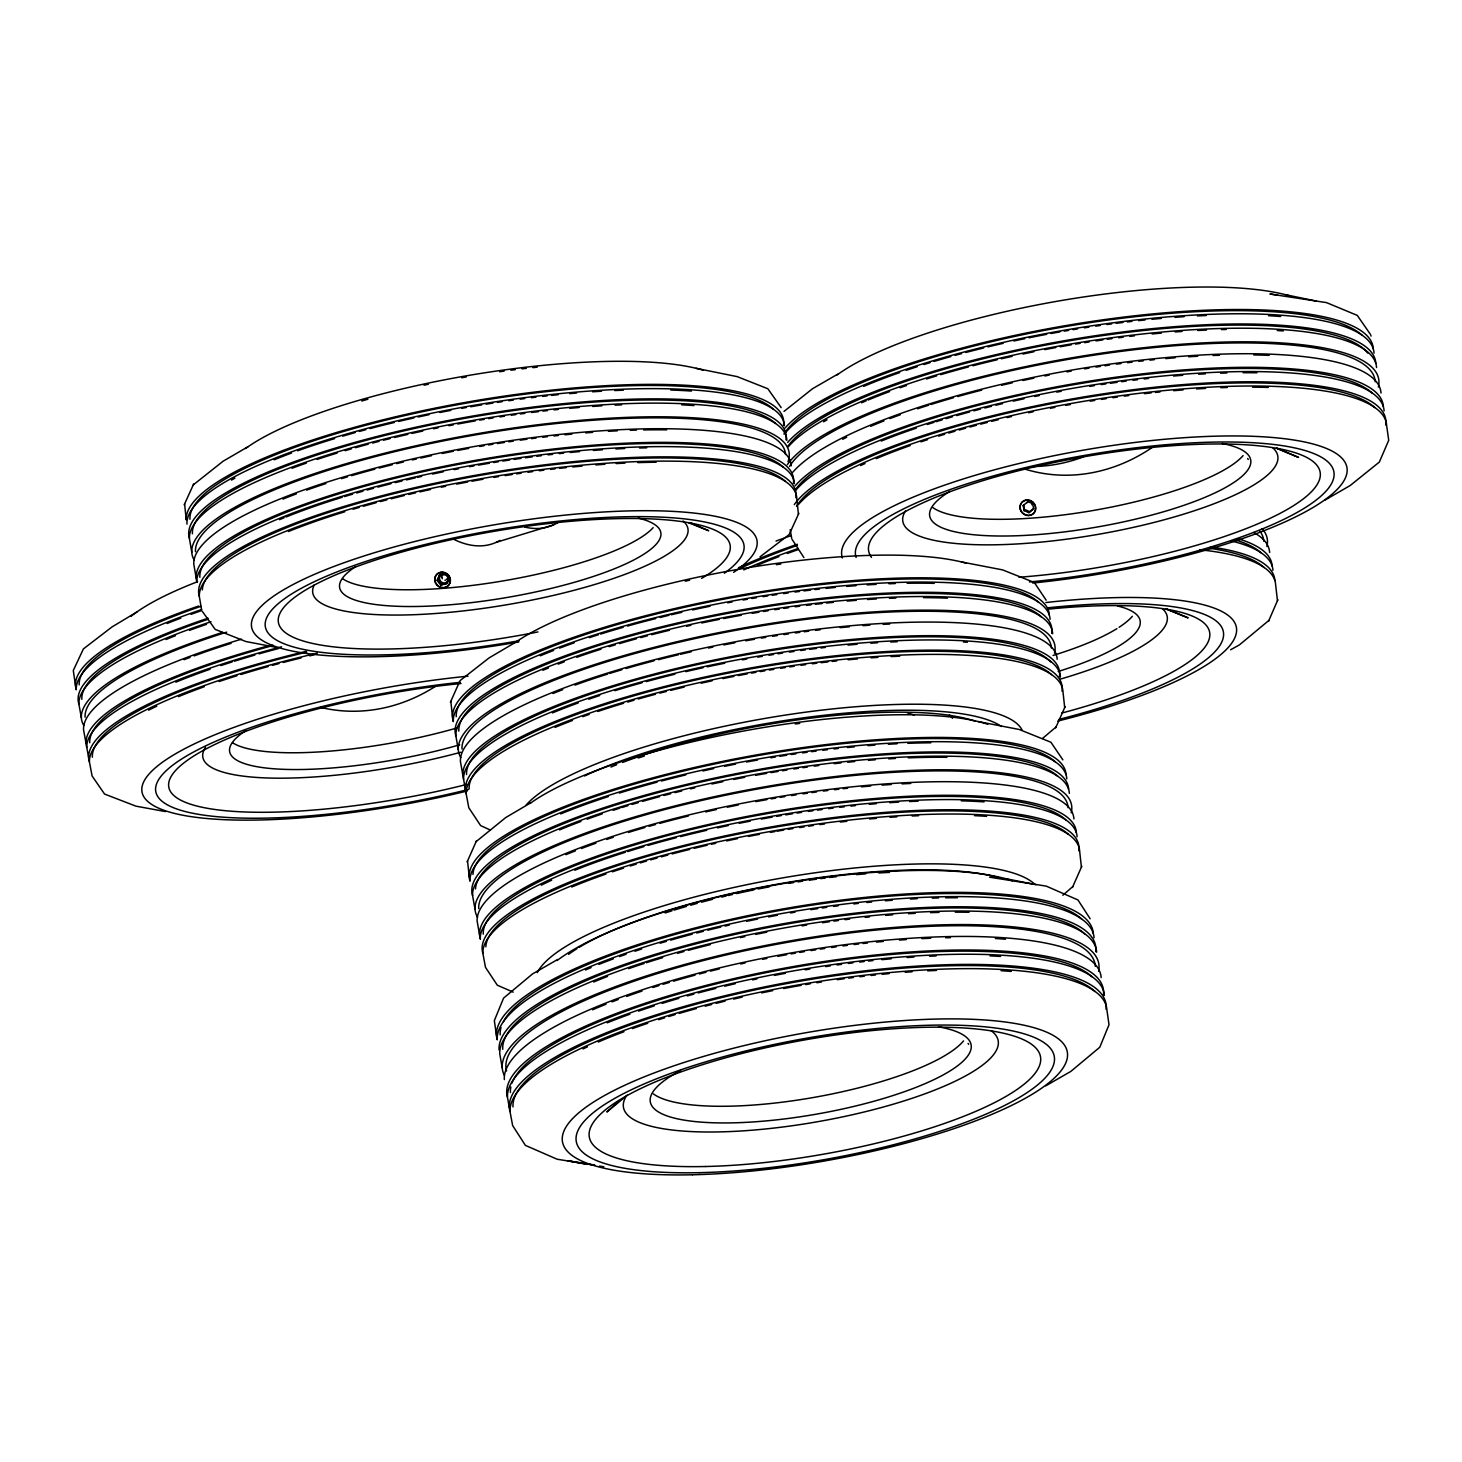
<?xml version="1.0" encoding="UTF-8"?>
<svg xmlns="http://www.w3.org/2000/svg" width="1462" height="1462" viewBox="0 0 1462 1462"><rect width="100%" height="100%" fill="white"/><g stroke="black" fill="none" stroke-linecap="round" stroke-linejoin="round"><path stroke-width="1.5" d="M1277.459 600.663L1275.632 584.727A302.835 72.808 -10.5 0 0 1199.809 549.767M450.826 701.358L452.544 717.312M467.529 860.972L469.265 876.944M1064.683 707.571L1062.965 691.617A302.835 71.729 -10.1 0 0 760.222 670.692A302.835 71.729 -10.1 0 0 466.195 793.884L468.79 807.737L480.614 825.573L490.373 830.069M1081.405 867.185L1079.669 851.231A302.835 71.729 -10.1 0 0 776.943 830.325A302.835 71.729 -10.1 0 0 482.899 953.516L485.494 967.369L497.318 985.205L513.217 992.131M184.614 503.915L186.241 519.887A302.835 70.633 -9.7 0 1 488.619 398.505A302.835 70.633 -9.7 0 1 783.486 425.259M798.416 514.24L796.79 498.25A302.835 70.633 -9.7 0 0 493.955 476.502A302.835 70.633 -9.7 0 0 199.344 596.642L201.537 609.435M437.175 580.396L440.062 574.2L445.672 573.652L449.309 578.221L447.335 583.375L440.793 584.964L438.874 582.808L437.175 580.396L440.062 574.2M446.842 583.119L447.756 580.725M1230.602 649.768L1239.392 644.906L1268.906 620.4M1268.504 621.332L1277.879 599.676M476.137 841.6L505.742 817.55L530.743 802.821M1042.552 738.42L1056.094 726.943M1062.837 895.256L1072.797 886.575M450.387 702.327L459.836 681.036M467.109 861.959L476.539 840.668M1055.674 727.875L1065.122 706.585M1072.395 887.507L1081.825 866.217M193.276 484.891L222.992 461.298L248.101 446.659M184.175 504.883L193.697 483.94M789.334 534.197L798.855 513.253M1023.162 505.651L1024.021 504.646L1024.094 510.64L1028.864 512.65L1033.597 508.666L1032.665 503.677L1027.877 501.667L1023.162 505.651L1024.094 510.64M1027.018 502.672L1027.877 501.667M1031.806 504.682L1032.665 503.677M1028.864 512.65L1033.597 508.666M444.74 574.676L445.672 573.652M440.793 584.964L447.335 583.375M448.359 579.263L449.309 578.221M617.859 1101.855L606.858 1111.997L627.289 1095.129M784.016 411.407L812.543 388.709L837.635 374.199M460.457 680.287L489.039 657.937L514.039 643.207M760.039 556.839L788.712 534.946M136.989 611.938L112.081 626.887L83.425 648.89L73.283 670.491L75.494 685.477M1325.102 500.041L1350.194 485.512L1379.342 462.065L1388.717 440.318L1386.616 425.351A302.835 73.721 -9.9 0 0 1122.377 395.471A302.835 73.721 -9.9 0 0 798.416 504.518M557.625 959.492L532.57 973.893L503.568 998.107L494.339 1020.622L496.477 1035.535M1045.732 1085.846L1070.787 1071.445L1099.789 1047.231L1109.018 1024.716L1106.88 1009.803A302.835 76.517 -10.1 0 0 803.296 984.036A302.835 76.517 -10.1 0 0 510.055 1111.796L512.65 1125.594L525.406 1145.386L557.132 1159.22L595.107 1165.36M496.367 542.274L553.495 524.895M443.15 574.932L439.13 575.242M1277.697 295.123L1269.911 293.99L1326.509 302.616L1357.266 315.39L1370.205 334.049M1018.521 729.337L978.096 721.552M989.555 877.2L1046.225 886.118L1077.951 899.952L1090.159 918.794M593.919 1164.94L567.402 1160.682L586.554 1164.319M599.475 1166.073L603.843 1166.767M1035.955 884.656L1005.034 878.552M1316.239 301.062L1285.317 294.648M165.517 811.574L135.966 806.165L104.551 794.049L92.106 775.993L89.456 762.141A302.835 69.719 -10.3 0 1 317.345 653.167M275.276 647.173L245.835 641.507L215.188 629.391L202.396 611.481M961.375 561.92L1002.64 569.906L1033.305 582.095M696.003 368.278L737.195 376.629L767.842 388.746L781.183 407.642M688.712 522.811L708.741 530.743L690.74 522.939M1019.361 729.538L1050.886 742.221L1062.874 759.856M1166.073 609.051L1188.131 617.878L1165.982 608.685M1276.472 448.249L1298.585 457.423L1276.564 448.048M1024.953 509.635L1029.741 511.645M438.107 579.354L441.725 583.923M1034.895 583.338L1046.171 600.224M803.899 557.589L791.984 539.204M968.082 1043.393L968.648 1044.343M1247.707 458.501L1248.256 459.47M1370.753 335.017L1371.064 336.096M81.397 717.842L78.911 704.209A302.835 69.719 -10.3 0 1 210.985 621.752M86.039 743.39L83.553 729.776A302.835 69.719 -10.3 0 1 241.504 639.168M88.67 757.883L86.825 747.649A302.835 69.719 -10.3 0 1 281.563 646.789M458.3 749.64L455.888 736.026A302.835 71.729 -10.1 0 1 749.915 612.834A302.835 71.729 -10.1 0 1 1052.658 633.74M462.851 775.171L460.439 761.556A302.835 71.729 -10.1 0 1 754.465 638.364A302.835 71.729 -10.1 0 1 1057.19 659.271M465.428 789.644L463.618 779.429A302.835 71.729 -10.1 0 1 757.645 656.237A302.835 71.729 -10.1 0 1 1060.389 677.144M475.022 909.273L472.591 895.658A302.835 71.729 -10.1 0 1 766.636 772.466A302.835 71.729 -10.1 0 1 1069.362 793.373M479.573 934.803L477.142 921.188A302.835 71.729 -10.1 0 1 771.168 797.996A302.835 71.729 -10.1 0 1 1073.912 818.903M502.215 1067.735L499.803 1054.175A302.835 76.517 -10.1 0 1 793.044 926.415A302.835 76.517 -10.1 0 1 1096.628 952.182M509.306 1107.556L507.497 1097.395A302.835 76.517 -10.1 0 1 800.737 969.635A302.835 76.517 -10.1 0 1 1104.322 995.403M790.193 529.628L791.673 538.126M191.778 552.289L189.439 538.656A302.835 70.633 -9.7 0 1 484.05 418.516A302.835 70.633 -9.7 0 1 786.885 440.263M196.146 577.874L193.806 564.241A302.835 70.633 -9.7 0 1 488.418 444.101A302.835 70.633 -9.7 0 1 791.253 465.848M460.822 752.254A190.316 43.805 -10.3 0 1 272.407 778.113A190.316 43.805 -10.3 0 1 205.502 747.301M466.762 784.436A229.15 52.76 -10.3 0 1 168.623 785.715A229.15 52.76 -10.3 0 1 461.042 683.503M468.352 789.498A242.747 55.885 -10.3 0 1 155.612 790.339A242.747 55.885 -10.3 0 1 460.311 682.334M130.867 616.434A256.362 59.028 -10.3 0 1 197.571 581.675M467.31 790.979A256.362 59.028 -10.3 0 1 141.796 789.517A256.362 59.028 -10.3 0 1 468.041 676.157M166.083 639.497A299.089 68.86 -10.3 0 1 175.513 635.678M189.512 630.341A299.089 68.86 -10.3 0 1 206.471 624.329M83.864 725.627A302.835 69.719 -10.3 0 1 222.48 632.443M85.088 717.202A299.089 68.86 -10.3 0 1 226.683 632.132M148.631 710.148A299.089 68.86 -10.3 0 1 156.763 706.201M178.474 696.643A299.089 68.86 -10.3 0 1 204.205 686.738M219.19 681.511A299.089 68.86 -10.3 0 1 236.99 675.718M240.992 674.475A299.089 68.86 -10.3 0 1 268.094 666.544M272.407 665.356A299.089 68.86 -10.3 0 1 278.913 663.602M283.299 662.45A299.089 68.86 -10.3 0 1 300.971 657.973M309.725 655.853A299.089 68.86 -10.3 0 1 313.964 654.848M86.77 747.374A302.835 69.719 -10.3 0 1 271.932 644.87M459.689 744.816A162.922 37.5 -10.3 0 1 276.355 768.957A162.922 37.5 -10.3 0 1 245.653 730.689M456.637 728.058A162.922 37.5 -10.3 0 1 232.495 742.678M175.842 682.169A299.089 68.86 -10.3 0 1 210.053 669.249M220.963 665.557A299.089 68.86 -10.3 0 1 232.111 661.939M234.359 661.244A299.089 68.86 -10.3 0 1 254.827 655.067M259.048 653.861A299.089 68.86 -10.3 0 1 278.474 648.543M89.401 761.848A302.835 69.719 -10.3 0 1 305.85 651.412M92.38 757.225A299.089 68.86 -10.3 0 1 306.856 652.089M76.225 689.443A302.835 69.719 -10.3 0 1 198.722 605.999M81.835 699.311A299.089 68.86 -10.3 0 1 207.878 619.321M184.084 659.691A299.089 68.86 -10.3 0 1 190.078 657.407M194.172 655.89A299.089 68.86 -10.3 0 1 231.106 643.353M76.28 689.735A302.835 69.719 -10.3 0 1 201.701 609.508M78.857 703.935A302.835 69.719 -10.3 0 1 207.988 618.225M79.204 684.837A299.089 68.86 -10.3 0 1 200.897 606.328M167.161 623.488A299.089 68.86 -10.3 0 1 180.776 618.134M191.029 614.332A299.089 68.86 -10.3 0 1 201.665 610.586M89.749 742.751A299.089 68.86 -10.3 0 1 273.321 645.455M435.237 686.5A187.739 160.765 -77.2 0 1 320.489 707.334M653.167 527.636A162.922 37.994 -9.7 0 1 499.584 581.492A162.922 37.994 -9.7 0 1 342.729 578.769M537.979 631.931A229.15 53.454 -9.7 0 1 278.785 616.361A229.15 53.454 -9.7 0 1 568.919 521.441A229.15 53.454 -9.7 0 1 701.596 578.385M519.065 640.776A242.747 56.616 -9.7 0 1 266.267 618.755A242.747 56.616 -9.7 0 1 564.515 520.582A242.747 56.616 -9.7 0 1 724.33 573.214M245.579 448.505A256.362 59.796 -9.7 0 1 468.681 375.423A256.362 59.796 -9.7 0 1 703.386 370.27M518.736 641.964A256.362 59.796 -9.7 0 1 252.835 617.878A256.362 59.796 -9.7 0 1 572.007 514.441A256.362 59.796 -9.7 0 1 733.595 572.336M199.362 596.386A302.835 70.633 -9.7 0 1 492.347 472.39A302.835 70.633 -9.7 0 1 795.876 497.756M638.291 518.096A162.922 37.994 -9.7 0 1 507.095 597.465A162.922 37.994 -9.7 0 1 355.65 566.598M194.263 560.184A302.835 70.633 -9.7 0 1 484.635 432.46A302.835 70.633 -9.7 0 1 788.018 461.59M195.469 551.686A299.089 69.756 -9.7 0 1 486.426 433.044A299.089 69.756 -9.7 0 1 785.514 454.518M361.79 401.008A242.747 56.616 -9.7 0 1 367.912 399.236M423.998 385.2A242.747 56.616 -9.7 0 1 428.384 384.268M461.736 377.763A242.747 56.616 -9.7 0 1 466.214 376.977M499.657 371.732A242.747 56.616 -9.7 0 1 504.134 371.11M510.841 370.215A242.747 56.616 -9.7 0 1 515.3 369.667M521.934 368.863A242.747 56.616 -9.7 0 1 526.338 368.351M532.862 367.638A242.747 56.616 -9.7 0 1 537.175 367.2M202.323 589.935A299.089 69.756 -9.7 0 1 467.072 477.727A299.089 69.756 -9.7 0 1 785.423 481.418M683.065 520.984A190.316 44.39 -9.7 0 1 509.397 604.299A190.316 44.39 -9.7 0 1 314.348 584.727M196.877 581.894A302.835 70.633 -9.7 0 1 489.88 457.898A302.835 70.633 -9.7 0 1 793.409 483.246M196.877 582.132A302.835 70.633 -9.7 0 1 491.47 462.01A302.835 70.633 -9.7 0 1 794.323 483.758M279.516 519.668A299.089 69.756 -9.7 0 1 284.103 517.767M285.949 517.018A299.089 69.756 -9.7 0 1 342.309 497.263M344.557 496.568A299.089 69.756 -9.7 0 1 352.616 494.156M356.728 492.968A299.089 69.756 -9.7 0 1 362.96 491.177M367.163 490.008A299.089 69.756 -9.7 0 1 373.559 488.253M377.854 487.102A299.089 69.756 -9.7 0 1 390.939 483.721M395.325 482.624A299.089 69.756 -9.7 0 1 401.977 480.998M406.399 479.92A299.089 69.756 -9.7 0 1 415.299 477.855M417.419 477.38A299.089 69.756 -9.7 0 1 421.641 476.411M432.35 474.072A299.089 69.756 -9.7 0 1 443.205 471.806M454.152 469.613A299.089 69.756 -9.7 0 1 458.556 468.772M469.576 466.707A299.089 69.756 -9.7 0 1 473.98 465.903M478.385 465.135A299.089 69.756 -9.7 0 1 489.35 463.253M493.772 462.522A299.089 69.756 -9.7 0 1 498.286 461.791M502.8 461.078A299.089 69.756 -9.7 0 1 509.617 460.055M514.149 459.379A299.089 69.756 -9.7 0 1 520.984 458.392M525.534 457.77A299.089 69.756 -9.7 0 1 532.332 456.857M536.865 456.272A299.089 69.756 -9.7 0 1 541.379 455.705M548.122 454.883A299.089 69.756 -9.7 0 1 552.581 454.371M559.252 453.622A299.089 69.756 -9.7 0 1 563.656 453.147M570.326 452.471A299.089 69.756 -9.7 0 1 579.573 451.594M593.371 450.442A299.089 69.756 -9.7 0 1 602.472 449.784M615.904 448.962A299.089 69.756 -9.7 0 1 624.676 448.523M639.588 447.993A299.089 69.756 -9.7 0 1 646.697 447.829M199.855 577.271A299.089 69.756 -9.7 0 1 460.786 463.929A299.089 69.756 -9.7 0 1 782.956 466.926M192.417 533.776A299.089 69.756 -9.7 0 1 453.366 420.453A299.089 69.756 -9.7 0 1 775.518 423.432M189.457 538.418A302.835 70.633 -9.7 0 1 482.442 414.404A302.835 70.633 -9.7 0 1 785.971 439.77M186.972 524.164A302.835 70.633 -9.7 0 1 481.565 404.024A302.835 70.633 -9.7 0 1 784.418 425.771M189.932 519.284A299.089 69.756 -9.7 0 1 450.881 405.961A299.089 69.756 -9.7 0 1 773.032 408.94M282.897 499.109A299.089 69.756 -9.7 0 1 296.384 493.864M306.581 490.154A299.089 69.756 -9.7 0 1 325.862 483.575M341.505 478.659A299.089 69.756 -9.7 0 1 347.517 476.85M351.593 475.662A299.089 69.756 -9.7 0 1 374.802 469.192M379.133 468.059A299.089 69.756 -9.7 0 1 392.273 464.715M396.695 463.618A299.089 69.756 -9.7 0 1 403.348 462.029M412.247 459.945A299.089 69.756 -9.7 0 1 416.469 458.995M420.709 458.045A299.089 69.756 -9.7 0 1 431.454 455.705M442.328 453.458A299.089 69.756 -9.7 0 1 453.293 451.283M457.697 450.442A299.089 69.756 -9.7 0 1 468.717 448.395M479.719 446.458A299.089 69.756 -9.7 0 1 484.086 445.709M488.472 444.978A299.089 69.756 -9.7 0 1 492.968 444.247M497.482 443.534A299.089 69.756 -9.7 0 1 504.28 442.474M508.831 441.798A299.089 69.756 -9.7 0 1 513.363 441.14M520.198 440.172A299.089 69.756 -9.7 0 1 527.014 439.24M531.547 438.655A299.089 69.756 -9.7 0 1 536.061 438.07M542.822 437.248A299.089 69.756 -9.7 0 1 547.3 436.718M553.97 435.95A299.089 69.756 -9.7 0 1 558.393 435.475M564.953 434.799A299.089 69.756 -9.7 0 1 571.898 434.123M585.732 432.898A299.089 69.756 -9.7 0 1 592.603 432.368M608.411 431.308A299.089 69.756 -9.7 0 1 617.256 430.833M630.213 430.285A299.089 69.756 -9.7 0 1 636.518 430.084M643.627 429.919A299.089 69.756 -9.7 0 1 666.672 429.846M288.434 531.51A299.089 69.756 -9.7 0 1 344.776 511.755M353.055 509.251A299.089 69.756 -9.7 0 1 359.195 507.46M363.344 506.272A299.089 69.756 -9.7 0 1 376.026 502.745M380.339 501.594A299.089 69.756 -9.7 0 1 386.845 499.894M391.213 498.761A299.089 69.756 -9.7 0 1 404.444 495.49M408.885 494.43A299.089 69.756 -9.7 0 1 415.555 492.858M419.886 491.872A299.089 69.756 -9.7 0 1 430.522 489.496M441.323 487.212A299.089 69.756 -9.7 0 1 445.672 486.298M456.637 484.105A299.089 69.756 -9.7 0 1 467.639 482.021M472.043 481.199A299.089 69.756 -9.7 0 1 483.045 479.244M494.01 477.38A299.089 69.756 -9.7 0 1 498.505 476.649M505.285 475.589A299.089 69.756 -9.7 0 1 512.084 474.547M516.634 473.871A299.089 69.756 -9.7 0 1 521.185 473.213M528.001 472.263A299.089 69.756 -9.7 0 1 532.552 471.641M539.35 470.764A299.089 69.756 -9.7 0 1 543.864 470.197M550.607 469.375A299.089 69.756 -9.7 0 1 555.067 468.863M559.507 468.352A299.089 69.756 -9.7 0 1 566.123 467.657M572.812 466.963A299.089 69.756 -9.7 0 1 582.059 466.104M595.856 464.934A299.089 69.756 -9.7 0 1 604.957 464.276M616.178 463.582A299.089 69.756 -9.7 0 1 624.987 463.125M637.871 462.613A299.089 69.756 -9.7 0 1 656.2 462.23M292.016 468.279A299.089 69.756 -9.7 0 1 306.399 463.089M317.108 459.433A299.089 69.756 -9.7 0 1 337.137 453.074M345.178 450.68A299.089 69.756 -9.7 0 1 351.355 448.871M355.522 447.701A299.089 69.756 -9.7 0 1 368.278 444.192M372.591 443.041A299.089 69.756 -9.7 0 1 379.115 441.341M383.501 440.226A299.089 69.756 -9.7 0 1 390.116 438.582M394.539 437.503A299.089 69.756 -9.7 0 1 407.88 434.36M412.083 433.41A299.089 69.756 -9.7 0 1 422.756 431.052M433.593 428.768A299.089 69.756 -9.7 0 1 437.942 427.873M448.925 425.698A299.089 69.756 -9.7 0 1 453.311 424.857M457.734 424.035A299.089 69.756 -9.7 0 1 475.333 420.873M479.719 420.124A299.089 69.756 -9.7 0 1 484.086 419.411M488.6 418.662A299.089 69.756 -9.7 0 1 493.114 417.949M499.913 416.908A299.089 69.756 -9.7 0 1 504.445 416.213M511.28 415.226A299.089 69.756 -9.7 0 1 515.812 414.587M520.362 413.965A299.089 69.756 -9.7 0 1 524.895 413.362M531.693 412.485A299.089 69.756 -9.7 0 1 538.455 411.663M542.932 411.133A299.089 69.756 -9.7 0 1 547.391 410.621M554.025 409.89A299.089 69.756 -9.7 0 1 558.411 409.433M569.833 408.318A299.089 69.756 -9.7 0 1 579.062 407.514M592.768 406.454A299.089 69.756 -9.7 0 1 601.796 405.851M615.063 405.138A299.089 69.756 -9.7 0 1 621.569 404.864M681.785 404.846A299.089 69.756 -9.7 0 1 693.902 405.577M231.471 480.084A299.089 69.756 -9.7 0 1 234.925 478.165M274.198 459.781A299.089 69.756 -9.7 0 1 291.541 453.037M297.645 450.808A299.089 69.756 -9.7 0 1 334.652 438.582M342.711 436.169A299.089 69.756 -9.7 0 1 355.138 432.606M359.378 431.436A299.089 69.756 -9.7 0 1 365.792 429.7M370.105 428.549A299.089 69.756 -9.7 0 1 394.283 422.481M398.724 421.421A299.089 69.756 -9.7 0 1 413.856 417.968M418.132 417.017A299.089 69.756 -9.7 0 1 428.933 414.715M439.843 412.503A299.089 69.756 -9.7 0 1 450.844 410.365M461.864 408.318A299.089 69.756 -9.7 0 1 466.268 407.532M470.673 406.765A299.089 69.756 -9.7 0 1 481.619 404.901M486.115 404.17A299.089 69.756 -9.7 0 1 492.895 403.11M497.427 402.397A299.089 69.756 -9.7 0 1 501.978 401.721M508.794 400.734A299.089 69.756 -9.7 0 1 513.345 400.095M520.161 399.163A299.089 69.756 -9.7 0 1 524.694 398.578M531.474 397.719A299.089 69.756 -9.7 0 1 535.969 397.171M542.676 396.385A299.089 69.756 -9.7 0 1 547.117 395.873M551.539 395.398A299.089 69.756 -9.7 0 1 558.118 394.722M569.668 393.625A299.089 69.756 -9.7 0 1 576.576 393.022M592.567 391.798A299.089 69.756 -9.7 0 1 601.558 391.231M614.771 390.537A299.089 69.756 -9.7 0 1 623.36 390.208M670.82 390.025A299.089 69.756 -9.7 0 1 691.416 391.067M448.085 578.239A4.477 4.167 42.1 0 1 442.675 582.735A4.477 4.167 42.1 0 1 440.501 575.663A4.477 4.167 42.1 0 1 447.756 577.143M445.544 580.122A2.504 2.321 42.1 0 1 444.941 580.268M442.328 578.714A2.504 2.321 42.1 0 1 442.127 577.472M446.805 578.861A2.504 2.321 42.1 0 1 446.513 579.391M441.579 576.942A2.814 2.613 42.1 0 1 441.999 576.412M500.022 540.41A187.739 87.135 73.1 0 1 453.823 539.35M558.923 521.952A187.739 87.135 73.1 0 1 524.748 527.051M1272.89 447.939A190.316 46.327 -9.9 0 1 1096.208 534.69A190.316 46.327 -9.9 0 1 905.453 510.914M1243.12 455.577A162.922 39.657 -9.9 0 1 1089.83 511.06A162.922 39.657 -9.9 0 1 932.811 507.552M871.48 557.369A229.15 55.775 -9.9 0 1 1095.075 454.901A229.15 55.775 -9.9 0 1 1316.97 484.836A229.15 55.775 -9.9 0 1 1018.941 577.252M856.111 557.479A242.747 59.101 -9.9 0 1 1103.847 452.233A242.747 59.101 -9.9 0 1 1331.114 484.324A242.747 59.101 -9.9 0 1 1029.431 581.949M842.386 557.917A256.362 62.409 -9.9 0 1 1101.471 447.153A256.362 62.409 -9.9 0 1 1344.748 479.28A256.362 62.409 -9.9 0 1 1032.739 583.046M1222.415 443.498A162.922 39.657 -9.9 0 1 1200.576 499.145A162.922 39.657 -9.9 0 1 991.638 535.86A162.922 39.657 -9.9 0 1 949.88 491.36M787.324 464.678A302.835 73.721 -9.9 0 1 1118.576 350.752A302.835 73.721 -9.9 0 1 1378.355 387.083M789.571 466.396A299.089 72.808 -9.9 0 1 1102.768 353.859A299.089 72.808 -9.9 0 1 1375.212 381.765M837.032 374.985A256.362 62.409 -9.9 0 1 1057.72 301.154A256.362 62.409 -9.9 0 1 1290.325 296.037M787.616 442.474A302.835 73.721 -9.9 0 1 1111.577 333.427A302.835 73.721 -9.9 0 1 1375.797 363.307M785.825 432.277A302.835 73.721 -9.9 0 1 1109.804 323.23A302.835 73.721 -9.9 0 1 1374.024 353.091M881.239 441.067A299.089 72.808 -9.9 0 1 916.29 428.128M927.347 424.473A299.089 72.808 -9.9 0 1 934.09 422.317M936.082 421.696A299.089 72.808 -9.9 0 1 942.131 419.85M946.225 418.625A299.089 72.808 -9.9 0 1 952.456 416.78M956.66 415.573A299.089 72.808 -9.9 0 1 969.507 412.01M973.838 410.84A299.089 72.808 -9.9 0 1 980.399 409.122M984.803 407.989A299.089 72.808 -9.9 0 1 991.419 406.326M995.86 405.23A299.089 72.808 -9.9 0 1 1002.53 403.64M1013.203 401.155A299.089 72.808 -9.9 0 1 1023.93 398.779M1034.804 396.476A299.089 72.808 -9.9 0 1 1039.171 395.581M1056.77 392.127A299.089 72.808 -9.9 0 1 1061.174 391.304M1089.921 386.37A299.089 72.808 -9.9 0 1 1094.453 385.639M1101.27 384.597A299.089 72.808 -9.9 0 1 1105.802 383.939M1110.352 383.282A299.089 72.808 -9.9 0 1 1117.169 382.331M1121.701 381.71A299.089 72.808 -9.9 0 1 1126.233 381.125M1132.995 380.266A299.089 72.808 -9.9 0 1 1137.491 379.736M1144.179 378.95A299.089 72.808 -9.9 0 1 1148.62 378.457M1173.566 376.045A299.089 72.808 -9.9 0 1 1182.74 375.295M1198.602 374.217A299.089 72.808 -9.9 0 1 1205.291 373.852M1220.532 373.175A299.089 72.808 -9.9 0 1 1226.874 372.993M1243.12 372.719A299.089 72.808 -9.9 0 1 1256.9 372.792M795.401 489.77A299.089 72.808 -9.9 0 1 1080.18 383.592A299.089 72.808 -9.9 0 1 1372.233 393.132M795.164 485.823A302.835 73.721 -9.9 0 1 1119.124 376.776A302.835 73.721 -9.9 0 1 1383.363 406.655M792.788 472.226A302.835 73.721 -9.9 0 1 1116.749 363.179A302.835 73.721 -9.9 0 1 1380.987 393.059M842.679 439.276A299.089 72.808 -9.9 0 1 846.662 437.266M870.639 426.319A299.089 72.808 -9.9 0 1 883.962 420.91M889.956 418.589A299.089 72.808 -9.9 0 1 900.3 414.769M917.569 408.793A299.089 72.808 -9.9 0 1 928.717 405.175M930.983 404.481A299.089 72.808 -9.9 0 1 953.553 397.719M957.793 396.531A299.089 72.808 -9.9 0 1 981.678 390.135M1001.634 385.255A299.089 72.808 -9.9 0 1 1012.234 382.825M1022.98 380.467A299.089 72.808 -9.9 0 1 1033.872 378.165M1044.855 375.972A299.089 72.808 -9.9 0 1 1049.241 375.113M1066.858 371.878A299.089 72.808 -9.9 0 1 1071.244 371.11M1084.548 368.881A299.089 72.808 -9.9 0 1 1089.08 368.15M1095.879 367.09A299.089 72.808 -9.9 0 1 1100.429 366.414M1104.98 365.756A299.089 72.808 -9.9 0 1 1109.512 365.098M1116.328 364.166A299.089 72.808 -9.9 0 1 1120.861 363.563M1127.641 362.704A299.089 72.808 -9.9 0 1 1132.136 362.137M1138.843 361.352A299.089 72.808 -9.9 0 1 1143.302 360.858M1149.9 360.145A299.089 72.808 -9.9 0 1 1154.286 359.689M1165.835 358.592A299.089 72.808 -9.9 0 1 1175.046 357.806M1188.734 356.801A299.089 72.808 -9.9 0 1 1197.725 356.235M1213.113 355.485A299.089 72.808 -9.9 0 1 1219.546 355.266M1253.775 354.937A299.089 72.808 -9.9 0 1 1269.18 355.357M796.516 506.345A299.089 72.808 -9.9 0 1 1078.828 398.687A299.089 72.808 -9.9 0 1 1374.755 407.587M860.643 465.537A299.089 72.808 -9.9 0 1 864.992 463.545M876.268 458.611A299.089 72.808 -9.9 0 1 910.168 445.563M921.005 441.835A299.089 72.808 -9.9 0 1 927.639 439.642M938.604 436.151A299.089 72.808 -9.9 0 1 944.653 434.305M948.747 433.063A299.089 72.808 -9.9 0 1 954.978 431.235M959.182 430.029A299.089 72.808 -9.9 0 1 965.56 428.238M969.854 427.05A299.089 72.808 -9.9 0 1 976.36 425.296M980.728 424.144A299.089 72.808 -9.9 0 1 987.307 422.445M991.729 421.33A299.089 72.808 -9.9 0 1 998.382 419.685M1007.263 417.565A299.089 72.808 -9.9 0 1 1011.485 416.579M1028.608 412.759A299.089 72.808 -9.9 0 1 1032.958 411.827M1050.465 408.263A299.089 72.808 -9.9 0 1 1054.87 407.423M1065.889 405.358A299.089 72.808 -9.9 0 1 1070.294 404.572M1090.177 401.173A299.089 72.808 -9.9 0 1 1094.709 400.46M1101.507 399.4A299.089 72.808 -9.9 0 1 1106.058 398.724M1112.874 397.719A299.089 72.808 -9.9 0 1 1117.425 397.079M1124.223 396.165A299.089 72.808 -9.9 0 1 1128.755 395.581M1144.472 393.662A299.089 72.808 -9.9 0 1 1151.142 392.912M1155.528 392.437A299.089 72.808 -9.9 0 1 1159.914 391.999M1173.767 390.683A299.089 72.808 -9.9 0 1 1182.977 389.934M1196.629 388.947A299.089 72.808 -9.9 0 1 1205.583 388.417M1220.898 387.704A299.089 72.808 -9.9 0 1 1227.294 387.503M1252.587 387.174A299.089 72.808 -9.9 0 1 1268.303 387.43M795.895 490.081A302.835 73.721 -9.9 0 1 1119.874 381.015A302.835 73.721 -9.9 0 1 1384.094 410.895M794.286 504.628A302.835 73.721 -9.9 0 1 1121.646 391.231A302.835 73.721 -9.9 0 1 1385.702 425.022M788.347 446.714A302.835 73.721 -9.9 0 1 1112.308 337.667A302.835 73.721 -9.9 0 1 1376.546 367.547M787.854 446.403A299.089 72.808 -9.9 0 1 1080.363 338.965A299.089 72.808 -9.9 0 1 1367.738 353.091M823.599 421.805A299.089 72.808 -9.9 0 1 827.035 419.813M861.611 402.781A299.089 72.808 -9.9 0 1 866.198 400.807M868.044 400.04A299.089 72.808 -9.9 0 1 889.609 391.56M900.099 387.759A299.089 72.808 -9.9 0 1 906.55 385.511M926.542 378.969A299.089 72.808 -9.9 0 1 936.63 375.88M940.742 374.656A299.089 72.808 -9.9 0 1 968.465 366.907M972.851 365.774A299.089 72.808 -9.9 0 1 997.194 359.762M1001.415 358.775A299.089 72.808 -9.9 0 1 1012.069 356.362M1022.888 354.042A299.089 72.808 -9.9 0 1 1033.817 351.775M1044.8 349.619A299.089 72.808 -9.9 0 1 1055.82 347.554M1060.224 346.768A299.089 72.808 -9.9 0 1 1071.171 344.849M1075.612 344.118A299.089 72.808 -9.9 0 1 1080.107 343.369M1084.64 342.656A299.089 72.808 -9.9 0 1 1089.172 341.944M1095.988 340.92A299.089 72.808 -9.9 0 1 1102.805 339.915M1107.355 339.275A299.089 72.808 -9.9 0 1 1111.888 338.654M1118.686 337.777A299.089 72.808 -9.9 0 1 1123.2 337.192M1129.943 336.37A299.089 72.808 -9.9 0 1 1134.402 335.858M1152.147 333.957A299.089 72.808 -9.9 0 1 1161.395 333.098M1175.192 331.947A299.089 72.808 -9.9 0 1 1182.027 331.454M1197.743 330.485A299.089 72.808 -9.9 0 1 1206.515 330.083M1221.41 329.571A299.089 72.808 -9.9 0 1 1226.161 329.48M1277.24 330.522A299.089 72.808 -9.9 0 1 1283.216 330.96M783.943 434.086A299.089 72.808 -9.9 0 1 1066.237 326.446A299.089 72.808 -9.9 0 1 1362.164 335.328M863.677 386.37A299.089 72.808 -9.9 0 1 899.715 372.554M906.221 370.325A299.089 72.808 -9.9 0 1 917.277 366.67M924.021 364.513A299.089 72.808 -9.9 0 1 930.033 362.667M934.108 361.425A299.089 72.808 -9.9 0 1 950.83 356.564M955.125 355.376A299.089 72.808 -9.9 0 1 961.594 353.621M965.943 352.47A299.089 72.808 -9.9 0 1 983.579 347.974M988.001 346.896A299.089 72.808 -9.9 0 1 1003.133 343.351M1013.86 340.975A299.089 72.808 -9.9 0 1 1024.734 338.672M1029.102 337.777A299.089 72.808 -9.9 0 1 1046.701 334.323M1051.105 333.5A299.089 72.808 -9.9 0 1 1059.895 331.911M1064.281 331.143A299.089 72.808 -9.9 0 1 1068.667 330.394M1073.09 329.663A299.089 72.808 -9.9 0 1 1077.604 328.913M1084.384 327.835A299.089 72.808 -9.9 0 1 1088.916 327.141M1095.732 326.136A299.089 72.808 -9.9 0 1 1100.283 325.478M1107.099 324.527A299.089 72.808 -9.9 0 1 1111.632 323.906M1116.164 323.321A299.089 72.808 -9.9 0 1 1122.926 322.462M1127.421 321.932A299.089 72.808 -9.9 0 1 1131.88 321.402M1138.551 320.653A299.089 72.808 -9.9 0 1 1145.13 319.959M1151.946 319.283A299.089 72.808 -9.9 0 1 1161.193 318.442M1174.955 317.327A299.089 72.808 -9.9 0 1 1184.037 316.687M1197.433 315.92A299.089 72.808 -9.9 0 1 1206.15 315.536M1268.577 315.719A299.089 72.808 -9.9 0 1 1280.694 316.505M785.094 428.019A302.835 73.721 -9.9 0 1 1109.055 318.972A302.835 73.721 -9.9 0 1 1373.293 348.851M1082.995 457.021A187.739 160.089 -75.7 0 1 1033.488 466.506M1153.116 446.86A187.739 160.089 -75.7 0 1 1024.661 469.01M991.126 1030.655A190.316 48.082 -10.1 0 1 821.077 1121.098A190.316 48.082 -10.1 0 1 625.992 1096.591M963.531 1040.907A162.922 41.155 -10.1 0 1 810.533 1097.999A162.922 41.155 -10.1 0 1 653.404 1093.905M509.982 1111.486A302.835 76.517 -10.1 0 1 801.834 979.924A302.835 76.517 -10.1 0 1 1106.04 1009.255M583.046 1048.912A299.089 75.567 -10.1 0 1 587.432 1046.865M598.305 1042.004A299.089 75.567 -10.1 0 1 623.963 1031.715M632.425 1028.59A299.089 75.567 -10.1 0 1 647.739 1023.272M658.686 1019.69A299.089 75.567 -10.1 0 1 664.717 1017.79M668.81 1016.51A299.089 75.567 -10.1 0 1 675.042 1014.628M679.227 1013.404A299.089 75.567 -10.1 0 1 696.387 1008.542M705.123 1006.185A299.089 75.567 -10.1 0 1 711.738 1004.467M716.161 1003.352A299.089 75.567 -10.1 0 1 725.042 1001.141M733.577 999.113A299.089 75.567 -10.1 0 1 742.111 997.139M761.647 992.899A299.089 75.567 -10.1 0 1 772.63 990.669M783.632 988.531A299.089 75.567 -10.1 0 1 801.176 985.37M805.617 984.602A299.089 75.567 -10.1 0 1 810.112 983.853M816.892 982.756A299.089 75.567 -10.1 0 1 821.425 982.044M837.342 979.686A299.089 75.567 -10.1 0 1 844.141 978.754M848.673 978.151A299.089 75.567 -10.1 0 1 853.187 977.585M859.912 976.744A299.089 75.567 -10.1 0 1 864.389 976.214M871.041 975.465A299.089 75.567 -10.1 0 1 875.446 974.99M882.134 974.313A299.089 75.567 -10.1 0 1 889.06 973.637M905.161 972.285A299.089 75.567 -10.1 0 1 912.014 971.791M927.712 970.841A299.089 75.567 -10.1 0 1 936.484 970.439M1001.104 970.713A299.089 75.567 -10.1 0 1 1011.284 971.426M513.016 1106.935A299.089 75.567 -10.1 0 1 771.79 986.448A299.089 75.567 -10.1 0 1 1094.91 991.528M504.39 1075.465A302.835 76.517 -10.1 0 1 790.467 940.834A302.835 76.517 -10.1 0 1 1098.638 971.316M506.583 1070.988A299.089 75.567 -10.1 0 1 787.854 942.259A299.089 75.567 -10.1 0 1 1095.33 966.364M938.531 1026.836A162.922 41.155 -10.1 0 1 919.89 1085.827A162.922 41.155 -10.1 0 1 704.245 1122.341A162.922 41.155 -10.1 0 1 680.707 1070.495M499.054 1049.935A302.835 76.517 -10.1 0 1 799.348 920.987A302.835 76.517 -10.1 0 1 1095.769 951.634M497.244 1039.774A302.835 76.517 -10.1 0 1 790.467 912.014A302.835 76.517 -10.1 0 1 1094.051 937.782M502.745 1049.314A299.089 75.567 -10.1 0 1 761.519 928.809A299.089 75.567 -10.1 0 1 1084.64 933.889M593.682 981.989A299.089 75.567 -10.1 0 1 607.516 976.433M628.66 968.666A299.089 75.567 -10.1 0 1 644.175 963.44M646.423 962.709A299.089 75.567 -10.1 0 1 662.688 957.647M677.491 953.315A299.089 75.567 -10.1 0 1 683.96 951.506M688.31 950.318A299.089 75.567 -10.1 0 1 710.331 944.616M740.485 937.599A299.089 75.567 -10.1 0 1 744.834 936.649M755.781 934.364A299.089 75.567 -10.1 0 1 766.764 932.171M802.108 925.866A299.089 75.567 -10.1 0 1 806.64 925.135M822.521 922.723A299.089 75.567 -10.1 0 1 829.338 921.754M833.87 921.133A299.089 75.567 -10.1 0 1 838.402 920.53M845.164 919.671A299.089 75.567 -10.1 0 1 849.66 919.123M865.175 917.368A299.089 75.567 -10.1 0 1 869.543 916.912M885.716 915.395A299.089 75.567 -10.1 0 1 892.624 914.828M908.523 913.713A299.089 75.567 -10.1 0 1 915.23 913.33M930.545 912.653A299.089 75.567 -10.1 0 1 939.043 912.398M955.289 912.16A299.089 75.567 -10.1 0 1 969.068 912.27M557.059 960.552A256.362 64.767 -10.1 0 1 779.886 884.163A256.362 64.767 -10.1 0 1 1012.453 880.764M510.439 1092.516A299.089 75.567 -10.1 0 1 510.823 1087.015M511.919 1083.178A299.089 75.567 -10.1 0 1 786.666 968.703A299.089 75.567 -10.1 0 1 1092.333 977.109M607.205 1022.833A299.089 75.567 -10.1 0 1 629.866 1014.189M638.547 1011.119A299.089 75.567 -10.1 0 1 654.135 1005.929M662.158 1003.371A299.089 75.567 -10.1 0 1 678.788 998.363M687.323 995.933A299.089 75.567 -10.1 0 1 693.829 994.123M698.178 992.954A299.089 75.567 -10.1 0 1 715.813 988.385M724.695 986.21A299.089 75.567 -10.1 0 1 735.276 983.707M752.528 979.869A299.089 75.567 -10.1 0 1 756.896 978.937M774.458 975.392A299.089 75.567 -10.1 0 1 785.459 973.308M805.288 969.818A299.089 75.567 -10.1 0 1 809.802 969.087M825.683 966.601A299.089 75.567 -10.1 0 1 830.233 965.943M837.032 964.975A299.089 75.567 -10.1 0 1 841.582 964.353M848.362 963.458A299.089 75.567 -10.1 0 1 852.858 962.891M859.583 962.069A299.089 75.567 -10.1 0 1 864.042 961.557M868.483 961.064A299.089 75.567 -10.1 0 1 872.869 960.589M881.878 959.675A299.089 75.567 -10.1 0 1 891.107 958.816M907.171 957.537A299.089 75.567 -10.1 0 1 913.969 957.08M929.558 956.221A299.089 75.567 -10.1 0 1 936.082 955.947M990.048 955.892A299.089 75.567 -10.1 0 1 1000.611 956.44M507.424 1097.085A302.835 76.517 -10.1 0 1 799.275 965.523A302.835 76.517 -10.1 0 1 1103.481 994.854M504.335 1079.596A302.835 76.517 -10.1 0 1 797.558 951.835A302.835 76.517 -10.1 0 1 1101.142 977.603M592.567 1009.803A299.089 75.567 -10.1 0 1 605.999 1004.23M612.048 1001.872A299.089 75.567 -10.1 0 1 618.225 999.496M626.705 996.39A299.089 75.567 -10.1 0 1 642.001 991.072M652.947 987.49A299.089 75.567 -10.1 0 1 658.996 985.571M663.072 984.31A299.089 75.567 -10.1 0 1 669.304 982.427M673.507 981.185A299.089 75.567 -10.1 0 1 695.017 975.154M699.403 973.984A299.089 75.567 -10.1 0 1 706 972.267M710.422 971.133A299.089 75.567 -10.1 0 1 719.304 968.941M740.686 963.97A299.089 75.567 -10.1 0 1 745.017 963.019M762.506 959.346A299.089 75.567 -10.1 0 1 766.892 958.451M777.894 956.331A299.089 75.567 -10.1 0 1 786.684 954.704M791.07 953.918A299.089 75.567 -10.1 0 1 795.456 953.169M799.878 952.402A299.089 75.567 -10.1 0 1 804.374 951.652M811.154 950.556A299.089 75.567 -10.1 0 1 815.705 949.843M820.237 949.149A299.089 75.567 -10.1 0 1 824.787 948.472M831.604 947.486A299.089 75.567 -10.1 0 1 836.136 946.864M842.934 945.951A299.089 75.567 -10.1 0 1 847.448 945.366M854.192 944.543A299.089 75.567 -10.1 0 1 858.651 944.013M863.092 943.502A299.089 75.567 -10.1 0 1 867.514 943.027M876.396 942.095A299.089 75.567 -10.1 0 1 883.322 941.437M899.441 940.084A299.089 75.567 -10.1 0 1 906.276 939.591M921.974 938.641A299.089 75.567 -10.1 0 1 930.746 938.238M945.658 937.763A299.089 75.567 -10.1 0 1 950.41 937.672M995.366 938.513A299.089 75.567 -10.1 0 1 1005.545 939.225M500.187 1034.895A299.089 75.567 -10.1 0 1 501.027 1027.475M503.421 1021.609A299.089 75.567 -10.1 0 1 783.449 909.821A299.089 75.567 -10.1 0 1 1082.081 919.488M497.153 1039.464A302.835 76.517 -10.1 0 1 781.951 909.126A302.835 76.517 -10.1 0 1 1093.302 933.542M585.476 969.982A299.089 75.567 -10.1 0 1 591.123 967.588M598.908 964.408A299.089 75.567 -10.1 0 1 613.236 958.889M619.596 956.568A299.089 75.567 -10.1 0 1 626.101 954.266M634.91 951.25A299.089 75.567 -10.1 0 1 641.617 949.021M660.13 943.228A299.089 75.567 -10.1 0 1 666.398 941.364M670.638 940.139A299.089 75.567 -10.1 0 1 692.294 934.163M696.698 933.012A299.089 75.567 -10.1 0 1 703.332 931.312M707.772 930.197A299.089 75.567 -10.1 0 1 720.748 927.072M725.006 926.086A299.089 75.567 -10.1 0 1 729.282 925.099M746.643 921.316A299.089 75.567 -10.1 0 1 757.608 919.068M768.61 916.912A299.089 75.567 -10.1 0 1 777.4 915.285M790.54 912.964A299.089 75.567 -10.1 0 1 795.036 912.197M810.88 909.656A299.089 75.567 -10.1 0 1 817.697 908.651M822.229 907.993A299.089 75.567 -10.1 0 1 826.779 907.354M833.578 906.422A299.089 75.567 -10.1 0 1 838.091 905.837M853.79 903.936A299.089 75.567 -10.1 0 1 858.212 903.425M866.984 902.511A299.089 75.567 -10.1 0 1 871.608 902.054M885.46 900.793A299.089 75.567 -10.1 0 1 892.332 900.245M910.442 899.057A299.089 75.567 -10.1 0 1 917.094 898.691M932.263 898.107A299.089 75.567 -10.1 0 1 938.567 897.942M945.695 897.814A299.089 75.567 -10.1 0 1 957.372 897.759M466.177 793.72A302.835 71.729 -10.1 0 1 758.595 666.599A302.835 71.729 -10.1 0 1 1062.015 691.179M469.138 789.005A299.089 70.834 -10.1 0 1 729.556 672.849A299.089 70.834 -10.1 0 1 1051.525 674.622M584.581 775.957A242.747 57.493 -10.1 0 1 818.702 715.905A242.747 57.493 -10.1 0 1 1001.525 726.504M610.933 767.057A229.15 54.277 -10.1 0 1 616.69 764.717M622.666 762.396A229.15 54.277 -10.1 0 1 975.008 721.168M460.822 757.663A302.835 71.729 -10.1 0 1 746.68 627.436A302.835 71.729 -10.1 0 1 1054.504 653.148M462.01 749.001A299.089 70.834 -10.1 0 1 752.4 627.344A299.089 70.834 -10.1 0 1 1051.379 647.995M455.87 735.861A302.835 71.729 -10.1 0 1 748.288 608.74A302.835 71.729 -10.1 0 1 1051.708 633.32M453.311 721.57A302.835 71.729 -10.1 0 1 747.338 598.378A302.835 71.729 -10.1 0 1 1050.082 619.285M458.83 731.146A299.089 70.834 -10.1 0 1 719.249 614.99A299.089 70.834 -10.1 0 1 1041.218 616.763M542.859 670.29A299.089 70.834 -10.1 0 1 548.451 667.988M558.173 664.132A299.089 70.834 -10.1 0 1 564.222 661.847M576.759 657.297A299.089 70.834 -10.1 0 1 600.955 649.219M609.215 646.661A299.089 70.834 -10.1 0 1 615.338 644.815M619.486 643.591A299.089 70.834 -10.1 0 1 636.445 638.766M640.776 637.596A299.089 70.834 -10.1 0 1 647.319 635.86M651.705 634.709A299.089 70.834 -10.1 0 1 669.395 630.286M686.573 626.284A299.089 70.834 -10.1 0 1 690.868 625.334M701.705 622.976A299.089 70.834 -10.1 0 1 719.231 619.395M723.635 618.536A299.089 70.834 -10.1 0 1 741.234 615.264M752.217 613.346A299.089 70.834 -10.1 0 1 758.979 612.212M763.493 611.481A299.089 70.834 -10.1 0 1 768.043 610.769M774.842 609.727A299.089 70.834 -10.1 0 1 779.392 609.051M783.924 608.393A299.089 70.834 -10.1 0 1 788.475 607.753M795.255 606.821A299.089 70.834 -10.1 0 1 799.769 606.218M806.512 605.378A299.089 70.834 -10.1 0 1 810.971 604.829M815.412 604.299A299.089 70.834 -10.1 0 1 822.028 603.55M826.377 603.075A299.089 70.834 -10.1 0 1 833.322 602.362M847.138 601.083A299.089 70.834 -10.1 0 1 856.275 600.334M867.551 599.511A299.089 70.834 -10.1 0 1 876.432 598.963M889.463 598.323A299.089 70.834 -10.1 0 1 895.804 598.086M923.509 597.629A299.089 70.834 -10.1 0 1 947.486 598.177M515.337 642.421A256.362 60.71 -10.1 0 1 736.428 569.668A256.362 60.71 -10.1 0 1 966.382 563.217M685.258 581.2A242.747 57.493 -10.1 0 1 689.607 580.213M776.34 564.661A242.747 57.493 -10.1 0 1 780.781 564.058M466.561 774.531A299.089 70.834 -10.1 0 1 731.238 657.553A299.089 70.834 -10.1 0 1 1050.685 661.92M552.435 712.908A299.089 70.834 -10.1 0 1 578.148 702.966M588.784 699.202A299.089 70.834 -10.1 0 1 599.731 695.51M614.935 690.667A299.089 70.834 -10.1 0 1 642.019 682.754M646.332 681.584A299.089 70.834 -10.1 0 1 674.914 674.22M685.788 671.643A299.089 70.834 -10.1 0 1 702.911 667.768M707.261 666.836A299.089 70.834 -10.1 0 1 724.768 663.218M742.367 659.855A299.089 70.834 -10.1 0 1 746.753 659.051M757.7 657.132A299.089 70.834 -10.1 0 1 762.195 656.365M768.975 655.25A299.089 70.834 -10.1 0 1 773.489 654.519M778.04 653.806A299.089 70.834 -10.1 0 1 782.572 653.112M789.389 652.107A299.089 70.834 -10.1 0 1 793.939 651.467M800.737 650.517A299.089 70.834 -10.1 0 1 805.251 649.914M809.747 649.329A299.089 70.834 -10.1 0 1 816.472 648.488M820.931 647.958A299.089 70.834 -10.1 0 1 825.354 647.447M847.978 645.089A299.089 70.834 -10.1 0 1 857.152 644.285M870.804 643.207A299.089 70.834 -10.1 0 1 877.529 642.768M890.723 642.019A299.089 70.834 -10.1 0 1 897.193 641.727M963.385 642.001A299.089 70.834 -10.1 0 1 967.332 642.257M463.6 779.246A302.835 71.729 -10.1 0 1 756.018 652.125A302.835 71.729 -10.1 0 1 1059.438 676.705M907.262 712.835A162.922 38.579 -10.1 0 1 914.225 715.119M949.405 714.9A190.316 45.066 -10.1 0 1 952.493 718.317M526.101 805.05A256.362 60.71 -10.1 0 1 788.018 714.68A256.362 60.71 -10.1 0 1 1022.048 729.958M456.254 716.672A299.089 70.834 -10.1 0 1 716.672 600.517A299.089 70.834 -10.1 0 1 1038.641 602.307M453.293 721.387A302.835 71.729 -10.1 0 1 737.944 595.619A302.835 71.729 -10.1 0 1 1049.314 615.027M540.282 655.817A299.089 70.834 -10.1 0 1 553.605 650.444M559.599 648.141A299.089 70.834 -10.1 0 1 574.182 642.823M589.424 637.651A299.089 70.834 -10.1 0 1 598.378 634.764M600.626 634.051A299.089 70.834 -10.1 0 1 623.196 627.289M627.436 626.083A299.089 70.834 -10.1 0 1 655.744 618.554M660.166 617.457A299.089 70.834 -10.1 0 1 669.048 615.283M671.277 614.771A299.089 70.834 -10.1 0 1 681.859 612.304M692.604 609.91A299.089 70.834 -10.1 0 1 710.057 606.237M727.656 602.801A299.089 70.834 -10.1 0 1 732.06 601.997M743.025 600.023A299.089 70.834 -10.1 0 1 747.393 599.274M751.888 598.506A299.089 70.834 -10.1 0 1 756.402 597.757M763.182 596.66A299.089 70.834 -10.1 0 1 767.733 595.948M772.265 595.253A299.089 70.834 -10.1 0 1 776.815 594.577M783.632 593.609A299.089 70.834 -10.1 0 1 788.164 592.969M794.944 592.055A299.089 70.834 -10.1 0 1 799.44 591.47M803.936 590.904A299.089 70.834 -10.1 0 1 810.624 590.1M815.047 589.588A299.089 70.834 -10.1 0 1 819.451 589.095M826.121 588.382A299.089 70.834 -10.1 0 1 835.35 587.45M846.845 586.408A299.089 70.834 -10.1 0 1 855.964 585.677M867.222 584.891A299.089 70.834 -10.1 0 1 876.067 584.38M889.006 583.777A299.089 70.834 -10.1 0 1 895.311 583.539M907.116 583.265A299.089 70.834 -10.1 0 1 934.273 583.356M555.012 727.382A299.089 70.834 -10.1 0 1 572.483 720.474M582.826 716.672A299.089 70.834 -10.1 0 1 589.204 714.406M597.903 711.446A299.089 70.834 -10.1 0 1 623.598 703.277M627.71 702.052A299.089 70.834 -10.1 0 1 633.978 700.225M638.2 699.019A299.089 70.834 -10.1 0 1 655.433 694.286M659.801 693.134A299.089 70.834 -10.1 0 1 666.416 691.453M670.839 690.338A299.089 70.834 -10.1 0 1 684.161 687.085M701.175 683.193A299.089 70.834 -10.1 0 1 712.012 680.835M722.941 678.569A299.089 70.834 -10.1 0 1 733.942 676.394M738.347 675.554A299.089 70.834 -10.1 0 1 747.137 673.909M751.523 673.123A299.089 70.834 -10.1 0 1 755.909 672.356M760.277 671.588A299.089 70.834 -10.1 0 1 764.772 670.839M769.286 670.089A299.089 70.834 -10.1 0 1 773.8 669.358M780.617 668.28A299.089 70.834 -10.1 0 1 785.149 667.586M789.699 666.91A299.089 70.834 -10.1 0 1 794.231 666.252M801.048 665.301A299.089 70.834 -10.1 0 1 805.562 664.68M812.324 663.803A299.089 70.834 -10.1 0 1 816.819 663.236M821.278 662.688A299.089 70.834 -10.1 0 1 827.931 661.92M832.317 661.427A299.089 70.834 -10.1 0 1 836.684 660.952M848.234 659.782A299.089 70.834 -10.1 0 1 857.445 658.942M871.114 657.845A299.089 70.834 -10.1 0 1 877.858 657.37M891.126 656.584A299.089 70.834 -10.1 0 1 899.77 656.182M553.001 693.5A299.089 70.834 -10.1 0 1 562.706 689.662M574.968 685.093A299.089 70.834 -10.1 0 1 607.753 674.037M609.745 673.415A299.089 70.834 -10.1 0 1 621.953 669.724M626.12 668.5A299.089 70.834 -10.1 0 1 654.044 660.806M658.448 659.673A299.089 70.834 -10.1 0 1 678.386 654.757M680.488 654.263A299.089 70.834 -10.1 0 1 691.124 651.814M708.43 648.05A299.089 70.834 -10.1 0 1 712.798 647.136M723.781 644.925A299.089 70.834 -10.1 0 1 734.783 642.805M745.766 640.795A299.089 70.834 -10.1 0 1 754.52 639.26M761.263 638.126A299.089 70.834 -10.1 0 1 765.777 637.377M772.576 636.299A299.089 70.834 -10.1 0 1 777.126 635.605M783.943 634.581A299.089 70.834 -10.1 0 1 788.475 633.923M795.291 632.955A299.089 70.834 -10.1 0 1 799.805 632.352M804.319 631.748A299.089 70.834 -10.1 0 1 808.815 631.182M815.522 630.36A299.089 70.834 -10.1 0 1 819.963 629.83M840.175 627.673A299.089 70.834 -10.1 0 1 849.385 626.814M863.092 625.681A299.089 70.834 -10.1 0 1 869.872 625.188M883.176 624.365A299.089 70.834 -10.1 0 1 889.7 624.036M480.322 939.061A302.835 71.729 -10.1 0 1 774.367 815.869A302.835 71.729 -10.1 0 1 1077.092 836.776M482.899 953.352A302.835 71.729 -10.1 0 1 775.317 826.213A302.835 71.729 -10.1 0 1 1078.737 850.793M485.841 946.773A299.089 70.834 -10.1 0 1 750.061 831.732A299.089 70.834 -10.1 0 1 1068.229 834.254M568.59 954.339A242.747 57.493 -10.1 0 1 576.942 948.692M579.226 947.285A242.747 57.493 -10.1 0 1 789.809 882.043A242.747 57.493 -10.1 0 1 998.619 877.62M665.21 912.946A229.15 54.277 -10.1 0 1 672.008 910.771M674.019 910.15A229.15 54.277 -10.1 0 1 686.464 906.403M690.722 905.197A229.15 54.277 -10.1 0 1 697.21 903.37M701.596 902.182A229.15 54.277 -10.1 0 1 712.67 899.294M721.643 897.065A229.15 54.277 -10.1 0 1 726.139 895.987M728.222 895.493A229.15 54.277 -10.1 0 1 732.425 894.525M736.665 893.556A229.15 54.277 -10.1 0 1 753.917 889.865M758.285 888.969A229.15 54.277 -10.1 0 1 769.213 886.867M788.968 883.359A229.15 54.277 -10.1 0 1 793.482 882.609M798.033 881.897A229.15 54.277 -10.1 0 1 802.583 881.184M809.4 880.179A229.15 54.277 -10.1 0 1 816.216 879.229M820.749 878.607A229.15 54.277 -10.1 0 1 825.262 878.041M829.74 877.474A229.15 54.277 -10.1 0 1 836.41 876.688M856.568 874.623A229.15 54.277 -10.1 0 1 865.559 873.874M878.772 872.96A229.15 54.277 -10.1 0 1 889.481 872.394M477.544 917.277A302.835 71.729 -10.1 0 1 763.383 787.068A302.835 71.729 -10.1 0 1 1071.207 812.781M478.714 908.633A299.089 70.834 -10.1 0 1 769.103 786.976A299.089 70.834 -10.1 0 1 1068.082 807.627M472.591 895.493A302.835 71.729 -10.1 0 1 757.243 769.725A302.835 71.729 -10.1 0 1 1068.612 789.115M1066.785 778.917A302.835 71.729 -10.1 0 0 764.059 757.992A302.835 71.729 -10.1 0 0 470.015 881.184A302.835 71.729 -10.1 0 1 754.666 755.251A302.835 71.729 -10.1 0 1 1066.036 774.659M475.534 888.896A299.089 70.834 -10.1 0 1 739.754 773.873A299.089 70.834 -10.1 0 1 1057.921 776.395M559.562 829.904A299.089 70.834 -10.1 0 1 580.926 821.461M587.139 819.195A299.089 70.834 -10.1 0 1 602.125 813.932M613.181 810.295A299.089 70.834 -10.1 0 1 619.925 808.139M621.917 807.517A299.089 70.834 -10.1 0 1 627.966 805.672M632.059 804.429A299.089 70.834 -10.1 0 1 638.291 802.601M642.494 801.395A299.089 70.834 -10.1 0 1 659.654 796.644M664.022 795.474A299.089 70.834 -10.1 0 1 670.619 793.775M675.024 792.642A299.089 70.834 -10.1 0 1 681.676 790.997M690.557 788.859A299.089 70.834 -10.1 0 1 694.761 787.872M711.903 783.997A299.089 70.834 -10.1 0 1 722.776 781.695M733.741 779.447A299.089 70.834 -10.1 0 1 744.743 777.309M755.744 775.28A299.089 70.834 -10.1 0 1 766.691 773.361M771.187 772.594A299.089 70.834 -10.1 0 1 777.948 771.479M782.481 770.748A299.089 70.834 -10.1 0 1 787.013 770.035M793.829 769.012A299.089 70.834 -10.1 0 1 798.38 768.336M802.912 767.696A299.089 70.834 -10.1 0 1 807.444 767.057M814.224 766.143A299.089 70.834 -10.1 0 1 818.738 765.558M834.327 763.676A299.089 70.834 -10.1 0 1 840.924 762.945M847.722 762.232A299.089 70.834 -10.1 0 1 854.649 761.538M868.428 760.313A299.089 70.834 -10.1 0 1 875.263 759.783M888.732 758.851A299.089 70.834 -10.1 0 1 895.347 758.467M908.286 757.864A299.089 70.834 -10.1 0 1 946.956 757.316M530.085 803.442A256.362 60.71 -10.1 0 1 755.854 728.825A256.362 60.71 -10.1 0 1 987.782 724.257M638.218 757.992A242.747 57.493 -10.1 0 1 644.194 756.146M795.273 723.982A242.747 57.493 -10.1 0 1 799.714 723.416M483.264 934.163A299.089 70.834 -10.1 0 1 743.683 818.007A299.089 70.834 -10.1 0 1 1065.652 819.78M541.305 885.168A299.089 70.834 -10.1 0 1 551.667 880.179M574.804 870.237A299.089 70.834 -10.1 0 1 625.389 852.255M627.655 851.542A299.089 70.834 -10.1 0 1 643.92 846.608M648.105 845.383A299.089 70.834 -10.1 0 1 676.138 837.726M680.543 836.611A299.089 70.834 -10.1 0 1 706.749 830.288M717.458 827.876A299.089 70.834 -10.1 0 1 728.332 825.537M739.279 823.289A299.089 70.834 -10.1 0 1 750.28 821.132M761.282 819.085A299.089 70.834 -10.1 0 1 772.228 817.13M776.651 816.363A299.089 70.834 -10.1 0 1 781.165 815.613M785.679 814.882A299.089 70.834 -10.1 0 1 792.477 813.786M797.009 813.091A299.089 70.834 -10.1 0 1 801.56 812.397M808.376 811.41A299.089 70.834 -10.1 0 1 812.909 810.77M817.441 810.149A299.089 70.834 -10.1 0 1 821.955 809.546M828.716 808.669A299.089 70.834 -10.1 0 1 833.176 808.12M839.846 807.335A299.089 70.834 -10.1 0 1 844.268 806.823M850.829 806.11A299.089 70.834 -10.1 0 1 855.453 805.617M869.287 804.301A299.089 70.834 -10.1 0 1 876.158 803.716M889.755 802.693A299.089 70.834 -10.1 0 1 898.673 802.108M909.602 801.542A299.089 70.834 -10.1 0 1 918.136 801.176M961.283 800.829A299.089 70.834 -10.1 0 1 984.036 801.889M480.322 938.878A302.835 71.729 -10.1 0 1 764.973 813.11A302.835 71.729 -10.1 0 1 1076.343 832.518M537.303 972.632A256.362 60.71 -10.1 0 1 777.601 878.772A256.362 60.71 -10.1 0 1 1034.749 884.272M472.957 874.44A299.089 70.834 -10.1 0 1 737.177 759.399A299.089 70.834 -10.1 0 1 1055.345 761.921M560.695 813.914A299.089 70.834 -10.1 0 1 608.375 796.552M619.34 793.062A299.089 70.834 -10.1 0 1 657.078 782.17M661.445 781.019A299.089 70.834 -10.1 0 1 685.751 774.915M702.856 770.967A299.089 70.834 -10.1 0 1 713.657 768.61M724.585 766.326A299.089 70.834 -10.1 0 1 735.569 764.114M746.57 762.031A299.089 70.834 -10.1 0 1 757.554 760.039M770.858 757.755A299.089 70.834 -10.1 0 1 775.372 757.005M779.904 756.293A299.089 70.834 -10.1 0 1 786.702 755.233M791.253 754.538A299.089 70.834 -10.1 0 1 795.803 753.88M802.601 752.912A299.089 70.834 -10.1 0 1 807.134 752.29M811.648 751.687A299.089 70.834 -10.1 0 1 816.162 751.102M822.868 750.262A299.089 70.834 -10.1 0 1 827.328 749.732M833.961 748.964A299.089 70.834 -10.1 0 1 838.347 748.471M847.448 747.521A299.089 70.834 -10.1 0 1 854.375 746.863M868.136 745.657A299.089 70.834 -10.1 0 1 874.952 745.145M888.366 744.249A299.089 70.834 -10.1 0 1 897.138 743.774M907.829 743.317A299.089 70.834 -10.1 0 1 930.782 742.806M571.715 887.014A299.089 70.834 -10.1 0 1 605.926 874.038M612.414 871.809A299.089 70.834 -10.1 0 1 623.488 868.154M630.232 865.997A299.089 70.834 -10.1 0 1 636.244 864.152M640.301 862.909A299.089 70.834 -10.1 0 1 646.496 861.063M650.681 859.857A299.089 70.834 -10.1 0 1 657.041 858.048M661.317 856.86A299.089 70.834 -10.1 0 1 667.787 855.087M672.154 853.918A299.089 70.834 -10.1 0 1 689.753 849.404M694.194 848.325A299.089 70.834 -10.1 0 1 707.188 845.237M711.446 844.25A299.089 70.834 -10.1 0 1 715.74 843.3M726.541 840.924A299.089 70.834 -10.1 0 1 737.469 838.64M748.453 836.447A299.089 70.834 -10.1 0 1 759.454 834.345M770.437 832.353A299.089 70.834 -10.1 0 1 774.805 831.604M776.998 831.22A299.089 70.834 -10.1 0 1 783.742 830.087M788.256 829.338A299.089 70.834 -10.1 0 1 792.788 828.607M799.586 827.565A299.089 70.834 -10.1 0 1 804.137 826.871M808.687 826.213A299.089 70.834 -10.1 0 1 813.219 825.555M820.018 824.605A299.089 70.834 -10.1 0 1 824.531 824.001M840.211 822.046A299.089 70.834 -10.1 0 1 846.845 821.297M869.561 818.976A299.089 70.834 -10.1 0 1 876.451 818.373M890.084 817.313A299.089 70.834 -10.1 0 1 896.809 816.856M912.178 815.997A299.089 70.834 -10.1 0 1 918.593 815.723M974.514 815.668A299.089 70.834 -10.1 0 1 986.612 816.344M565.958 854.667A299.089 70.834 -10.1 0 1 575.48 850.829M581.419 848.527A299.089 70.834 -10.1 0 1 595.893 843.208M606.657 839.462A299.089 70.834 -10.1 0 1 613.272 837.269M628.459 832.426A299.089 70.834 -10.1 0 1 644.925 827.51M649.146 826.304A299.089 70.834 -10.1 0 1 655.561 824.513M659.874 823.344A299.089 70.834 -10.1 0 1 688.438 815.979M705.689 811.922A299.089 70.834 -10.1 0 1 716.435 809.528M727.327 807.207A299.089 70.834 -10.1 0 1 738.292 804.977M755.891 801.615A299.089 70.834 -10.1 0 1 766.856 799.641M771.223 798.892A299.089 70.834 -10.1 0 1 775.719 798.124M780.233 797.375A299.089 70.834 -10.1 0 1 784.765 796.644M791.563 795.566A299.089 70.834 -10.1 0 1 796.114 794.871M802.93 793.866A299.089 70.834 -10.1 0 1 807.463 793.226M811.995 792.587A299.089 70.834 -10.1 0 1 816.527 791.965M823.289 791.088A299.089 70.834 -10.1 0 1 827.766 790.522M834.455 789.718A299.089 70.834 -10.1 0 1 838.877 789.206M843.282 788.712A299.089 70.834 -10.1 0 1 847.649 788.237M861.502 786.848A299.089 70.834 -10.1 0 1 870.694 786.026M882.061 785.131A299.089 70.834 -10.1 0 1 891.052 784.527M902.091 783.888A299.089 70.834 -10.1 0 1 910.716 783.468M1162.272 608.594A190.316 45.742 -10.5 0 1 1059.712 679.3M1048.418 609.142A229.15 55.081 -10.5 0 1 1209.732 632.973A229.15 55.081 -10.5 0 1 1061.631 713.09M1047.614 607.845A242.747 58.352 -10.5 0 1 1223.53 632.936A242.747 58.352 -10.5 0 1 1058.817 719.45M1045.897 602.527A256.362 61.623 -10.5 0 1 1236.541 628.496A256.362 61.623 -10.5 0 1 1057.775 721.077M1262.108 528.659A302.835 72.808 -10.5 0 1 1266.878 546.459M1259.988 531.309A299.089 71.894 -10.5 0 1 1263.753 541.232M739.224 568.828A299.089 71.894 -10.5 0 1 797.302 545.399M757.444 565.246A299.089 71.894 -10.5 0 1 778.972 556.583M787.324 553.477A299.089 71.894 -10.5 0 1 798.088 549.639M1117.553 605.981A162.922 39.163 -10.5 0 1 1058.196 671.478M1234.312 539.606A299.089 71.894 -10.5 0 1 1261.468 553.166M1237.583 538.601A302.835 72.808 -10.5 0 1 1272.159 566.05M1253.683 532.46A302.835 72.808 -10.5 0 1 1269.637 552.472M1209.768 548.287A299.089 71.894 -10.5 0 1 1264.137 567.603M1230.766 540.812A302.835 72.808 -10.5 0 1 1272.945 570.29M1210.499 546.916A302.835 72.808 -10.5 0 1 1274.846 580.487M776.03 541.068A302.835 72.808 -10.5 0 1 791.088 535.604M738.548 567.713A302.835 72.808 -10.5 0 1 797.393 544.248M1132.319 616.306A162.922 39.163 -10.5 0 1 1119.088 627.271M1116.895 628.66A162.922 39.163 -10.5 0 1 1053.06 655.433M743.792 569.906A302.835 72.808 -10.5 0 1 798.179 548.488M434.781 580.853A8.041 7.493 42.1 0 0 447.463 586.372A8.041 7.493 42.1 0 0 445.179 573.013A8.041 7.493 42.1 0 0 434.781 580.853M434.982 580.633A8.041 7.493 42.1 0 0 447.664 586.134A8.041 7.493 42.1 0 0 445.38 572.793A8.041 7.493 42.1 0 0 434.982 580.633M705.397 1166.512A229.15 57.895 -10.1 0 0 1040.688 1058.324A229.15 57.895 -10.1 0 0 698.617 1065.908A229.15 57.895 -10.1 0 0 705.397 1166.512M699.256 1172.67A242.747 61.331 -10.1 0 0 1054.467 1058.049A242.747 61.331 -10.1 0 0 692.074 1066.09A242.747 61.331 -10.1 0 0 699.256 1172.67M692.385 1174.772A256.362 64.767 -10.1 0 0 1067.516 1053.736A256.362 64.767 -10.1 0 0 684.801 1062.216A256.362 64.767 -10.1 0 0 692.385 1174.772M1020.275 508.52A8.041 7.474 40.8 0 0 1033.013 513.875A8.041 7.474 40.8 0 0 1030.564 500.571A8.041 7.474 40.8 0 0 1020.275 508.52M1020.074 508.739A8.041 7.474 40.8 0 0 1032.812 514.112A8.041 7.474 40.8 0 0 1030.363 500.808A8.041 7.474 40.8 0 0 1020.074 508.739"/></g></svg>
